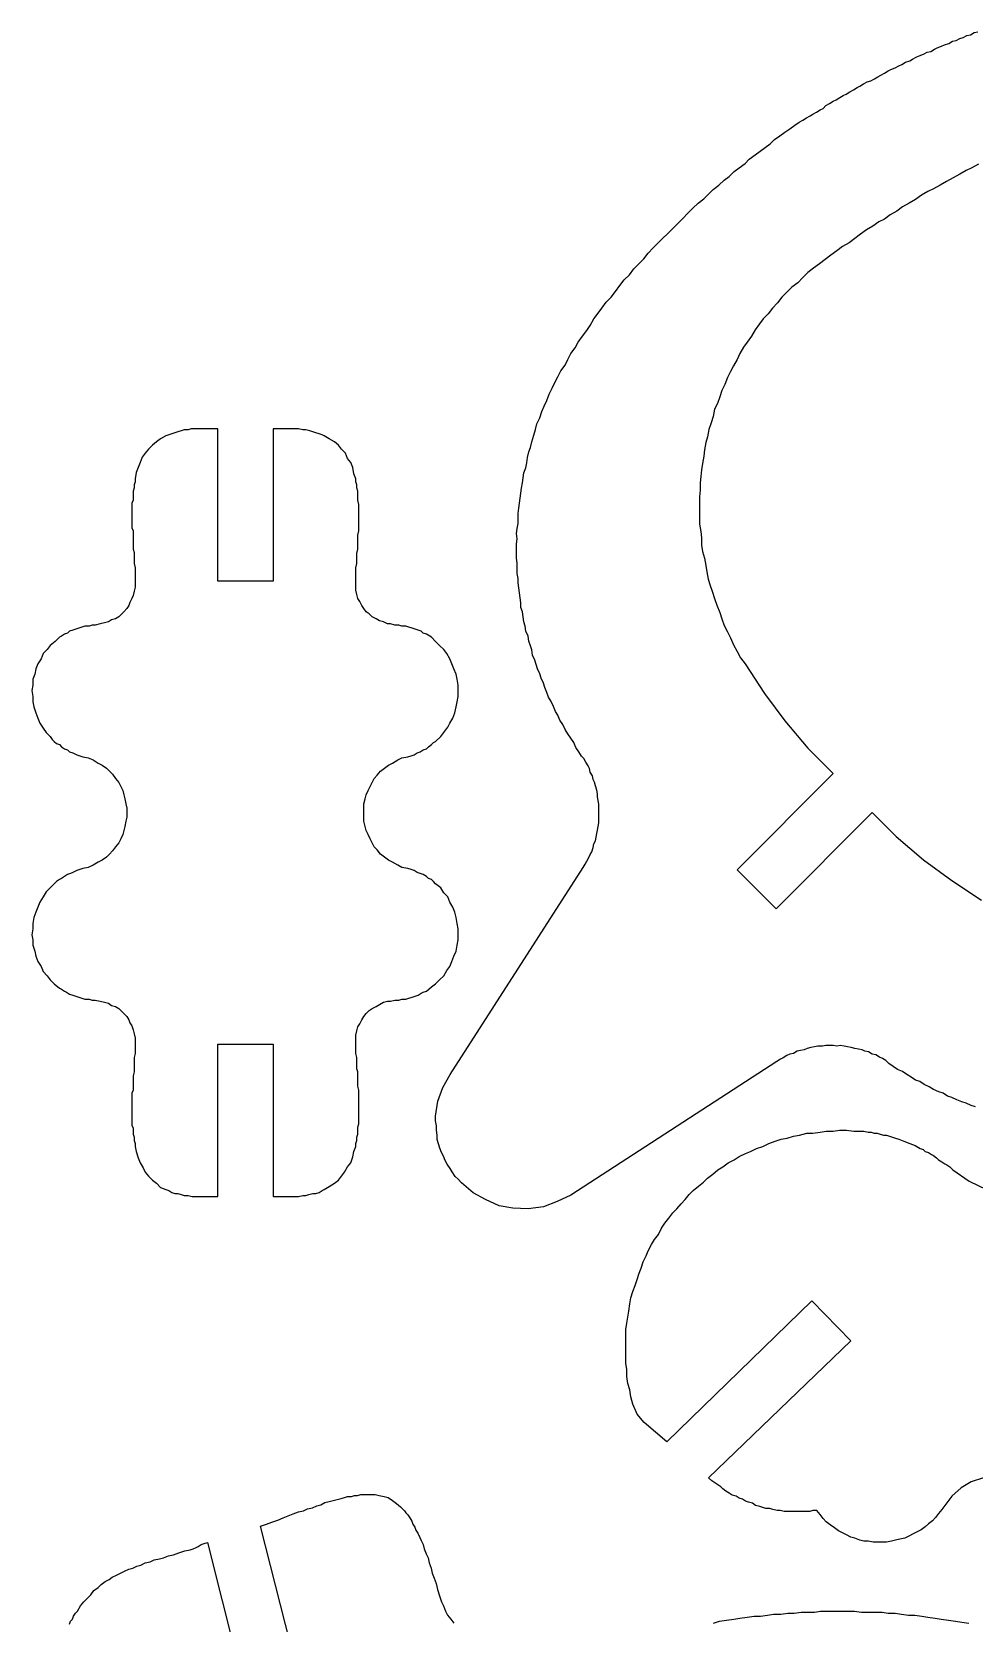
# Model space of a CAD drawing. Extents: x 2 to 225, y 2 to 117.
# Drawn here: x 1.51 to 27.34, y 64.68 to 108.27 of the extents above; entities that cross this region are included whole.
import ezdxf

# ---------------------------------------------------------------- set-up
doc = ezdxf.new("R2010")
doc.units = 0
doc.layers.add('DEFAULT_LAYER', color=1, linetype='CONTINUOUS')

msp = doc.modelspace()

# ---------------------------------------------------------------- linework, layer by layer
at = {"layer": 'DEFAULT_LAYER'}
for points in [[(27.374, 78.822), (27.255, 78.862), (27.117, 78.921), (26.998, 78.961), (26.859, 79.02), (26.721, 79.08), (26.602, 79.119), (26.483, 79.198), (26.364, 79.238), (26.226, 79.297), (26.107, 79.377), (25.968, 79.436), (25.849, 79.515), (25.731, 79.555), (25.612, 79.634), (25.493, 79.713), (25.374, 79.793), (25.235, 79.852), (25.117, 79.931), (24.998, 80.01), (24.919, 80.09), (24.82, 80.149), (24.74, 80.189), (24.641, 80.248), (24.542, 80.268), (24.443, 80.327), (24.344, 80.347), (24.265, 80.387), (24.166, 80.406), (24.067, 80.426), (23.968, 80.446), (23.869, 80.466), (23.77, 80.486), (23.671, 80.505), (23.572, 80.486), (23.473, 80.505), (23.354, 80.505), (23.275, 80.505), (23.176, 80.486), (23.057, 80.486), (22.958, 80.466), (22.859, 80.446), (22.76, 80.426), (22.681, 80.387), (22.582, 80.367), (22.483, 80.347), (22.384, 80.288), (22.285, 80.268), (22.205, 80.228), (22.106, 80.169), (22.027, 80.129), (21.928, 80.07), (16.284, 76.406), (15.907, 76.228), (15.531, 76.089), (15.115, 76.03), (14.699, 76.049), (14.323, 76.109), (13.947, 76.287), (13.61, 76.465), (13.293, 76.743), (13.194, 76.842), (13.115, 76.921), (13.036, 77.04), (12.976, 77.139), (12.897, 77.258), (12.838, 77.357), (12.798, 77.475), (12.739, 77.574), (12.699, 77.693), (12.66, 77.812), (12.62, 77.931), (12.62, 78.05), (12.6, 78.188), (12.6, 78.307), (12.58, 78.446), (12.58, 78.565), (12.64, 78.981), (12.778, 79.357), (12.976, 79.713), (16.62, 85.377), (16.68, 85.476), (16.719, 85.556), (16.779, 85.655), (16.818, 85.734), (16.858, 85.813), (16.898, 85.932), (16.918, 86.031), (16.957, 86.11), (16.977, 86.209), (16.997, 86.308), (17.017, 86.407), (17.036, 86.506), (17.056, 86.605), (17.056, 86.724), (17.056, 86.803), (17.056, 86.922), (17.056, 87.001), (17.056, 87.12), (17.036, 87.219), (17.017, 87.318), (17.017, 87.397), (16.997, 87.496), (16.957, 87.615), (16.937, 87.714), (16.898, 87.794), (16.878, 87.893), (16.818, 87.992), (16.799, 88.091), (16.759, 88.17), (16.7, 88.269), (16.64, 88.368), (16.581, 88.427), (16.502, 88.546), (16.422, 88.665), (16.363, 88.804), (16.284, 88.922), (16.205, 89.041), (16.125, 89.16), (16.066, 89.299), (15.987, 89.417), (15.927, 89.556), (15.868, 89.655), (15.808, 89.794), (15.749, 89.932), (15.67, 90.051), (15.63, 90.17), (15.571, 90.309), (15.531, 90.428), (15.472, 90.566), (15.432, 90.685), (15.373, 90.824), (15.333, 90.942), (15.294, 91.061), (15.234, 91.2), (15.214, 91.339), (15.175, 91.457), (15.135, 91.576), (15.115, 91.715), (15.056, 91.853), (15.036, 91.992), (14.996, 92.111), (14.977, 92.25), (14.957, 92.388), (14.917, 92.507), (14.917, 92.626), (14.897, 92.764), (14.878, 92.903), (14.858, 93.042), (14.838, 93.18), (14.838, 93.299), (14.818, 93.438), (14.818, 93.596), (14.818, 93.715), (14.798, 93.854), (14.798, 93.973), (14.798, 94.131), (14.798, 94.25), (14.818, 94.388), (14.798, 94.527), (14.818, 94.666), (14.838, 94.804), (14.838, 94.923), (14.838, 95.082), (14.858, 95.22), (14.878, 95.359), (14.897, 95.497), (14.917, 95.636), (14.937, 95.775), (14.957, 95.913), (14.977, 96.052), (14.996, 96.191), (15.056, 96.329), (15.076, 96.468), (15.096, 96.607), (15.135, 96.765), (15.175, 96.884), (15.214, 97.042), (15.274, 97.22), (15.313, 97.379), (15.353, 97.537), (15.432, 97.696), (15.492, 97.874), (15.551, 98.013), (15.63, 98.171), (15.69, 98.349), (15.769, 98.508), (15.848, 98.666), (15.927, 98.825), (16.007, 98.983), (16.125, 99.141), (16.205, 99.3), (16.284, 99.458), (16.403, 99.617), (16.482, 99.775), (16.601, 99.934), (16.719, 100.092), (16.818, 100.231), (16.918, 100.409), (17.036, 100.567), (17.135, 100.706), (17.254, 100.864), (17.393, 101.003), (17.512, 101.162), (17.63, 101.32), (17.749, 101.478), (17.888, 101.617), (18.007, 101.775), (18.145, 101.914), (18.284, 102.053), (18.403, 102.211), (18.541, 102.35), (18.68, 102.488), (18.799, 102.607), (18.938, 102.746), (19.076, 102.885), (19.215, 103.023), (19.353, 103.162), (19.492, 103.3), (19.631, 103.439), (19.769, 103.578), (19.928, 103.697), (20.047, 103.815), (20.185, 103.954), (20.344, 104.073), (20.482, 104.211), (20.621, 104.31), (20.76, 104.449), (20.898, 104.548), (21.057, 104.667), (21.175, 104.786), (21.334, 104.905), (21.473, 105.004), (21.611, 105.103), (21.75, 105.202), (21.869, 105.32), (22.007, 105.42), (22.146, 105.519), (22.285, 105.618), (22.423, 105.717), (22.542, 105.796), (22.641, 105.855), (22.74, 105.915), (22.839, 105.974), (22.918, 106.014), (23.017, 106.073), (23.116, 106.132), (23.196, 106.172), (23.275, 106.251), (23.374, 106.311), (23.473, 106.37), (23.552, 106.41), (23.651, 106.469), (23.75, 106.529), (23.829, 106.568), (23.928, 106.628), (24.027, 106.687), (24.126, 106.746), (24.206, 106.786), (24.305, 106.845), (24.404, 106.905), (24.503, 106.925), (24.602, 106.984), (24.701, 107.043), (24.78, 107.083), (24.879, 107.143), (24.978, 107.202), (25.057, 107.242), (25.176, 107.281), (25.275, 107.341), (25.354, 107.38), (25.453, 107.44), (25.572, 107.479), (25.651, 107.519), (25.75, 107.578), (25.83, 107.618), (25.948, 107.657), (26.047, 107.717), (26.146, 107.737), (26.245, 107.796), (26.325, 107.836), (26.443, 107.875), (26.523, 107.915), (26.642, 107.954), (26.741, 108.014), (26.84, 108.034), (26.939, 108.093), (27.038, 108.113), (27.137, 108.172), (27.236, 108.192), (27.335, 108.252), (27.434, 108.271)], [(27.454, 104.647), (27.275, 104.548), (27.117, 104.469), (26.939, 104.37), (26.76, 104.271), (26.582, 104.172), (26.404, 104.073), (26.226, 103.974), (26.067, 103.895), (25.889, 103.796), (25.731, 103.677), (25.552, 103.578), (25.374, 103.479), (25.216, 103.36), (25.037, 103.261), (24.879, 103.142), (24.72, 103.063), (24.562, 102.944), (24.384, 102.845), (24.225, 102.726), (24.067, 102.607), (23.908, 102.488), (23.73, 102.389), (23.572, 102.271), (23.413, 102.152), (23.255, 102.033), (23.097, 101.914), (22.938, 101.795), (22.78, 101.676), (22.641, 101.538), (22.502, 101.399), (22.344, 101.28), (22.205, 101.142), (22.067, 101.003), (21.948, 100.845), (21.809, 100.706), (21.69, 100.548), (21.552, 100.409), (21.453, 100.27), (21.334, 100.112), (21.235, 99.934), (21.116, 99.775), (21.017, 99.637), (20.918, 99.458), (20.839, 99.3), (20.74, 99.122), (20.661, 98.963), (20.581, 98.805), (20.502, 98.607), (20.423, 98.448), (20.363, 98.27), (20.304, 98.092), (20.225, 97.933), (20.185, 97.735), (20.126, 97.557), (20.066, 97.379), (20.027, 97.181), (19.987, 97.022), (19.948, 96.824), (19.928, 96.646), (19.888, 96.448), (19.868, 96.27), (19.849, 96.092), (19.829, 95.913), (19.829, 95.715), (19.809, 95.537), (19.809, 95.339), (19.809, 95.141), (19.809, 94.983), (19.809, 94.785), (19.849, 94.586), (19.868, 94.408), (19.868, 94.21), (19.888, 94.032), (19.948, 93.854), (19.987, 93.656), (20.007, 93.477), (20.047, 93.279), (20.106, 93.101), (20.165, 92.923), (20.225, 92.745), (20.284, 92.566), (20.363, 92.368), (20.423, 92.19), (20.482, 92.012), (20.581, 91.834), (20.661, 91.675), (20.74, 91.477), (20.839, 91.299), (20.938, 91.121), (21.057, 90.962), (21.591, 90.15), (22.146, 89.398), (22.78, 88.645), (23.473, 87.952), (20.839, 85.318), (21.908, 84.249), (24.542, 86.883), (25.196, 86.229), (25.948, 85.595), (26.721, 85.021), (27.533, 84.486)], [(27.594, 68.665), (27.258, 68.553), (26.978, 68.385), (26.726, 68.161), (26.53, 67.909), (26.446, 67.797), (26.362, 67.685), (26.278, 67.573), (26.194, 67.489), (26.082, 67.405), (25.997, 67.321), (25.885, 67.237), (25.773, 67.181), (25.661, 67.125), (25.549, 67.069), (25.437, 67.013), (25.297, 66.985), (25.185, 66.957), (25.073, 66.929), (24.933, 66.901), (24.821, 66.901), (24.681, 66.901), (24.569, 66.901), (24.429, 66.929), (24.317, 66.929), (24.205, 66.957), (24.065, 67.013), (23.953, 67.041), (23.841, 67.097), (23.729, 67.153), (23.617, 67.209), (23.505, 67.293), (23.393, 67.377), (23.281, 67.461), (23.197, 67.545), (23.113, 67.657), (23.029, 67.769), (22.917, 67.769), (22.833, 67.741), (22.721, 67.741), (22.609, 67.741), (22.525, 67.741), (22.412, 67.741), (22.328, 67.741), (22.216, 67.741), (22.132, 67.741), (22.02, 67.769), (21.936, 67.769), (21.824, 67.797), (21.74, 67.825), (21.628, 67.825), (21.544, 67.853), (21.46, 67.881), (21.348, 67.909), (21.264, 67.965), (21.152, 67.993), (21.068, 68.021), (20.984, 68.077), (20.9, 68.105), (20.816, 68.161), (20.704, 68.189), (20.62, 68.245), (20.536, 68.301), (20.452, 68.357), (20.396, 68.413), (20.312, 68.469), (20.228, 68.525), (20.144, 68.581), (20.06, 68.665), (23.953, 72.418), (22.889, 73.511), (18.912, 69.646), (18.295, 70.178), (18.099, 70.402), (17.987, 70.682), (17.931, 70.878), (17.903, 71.074), (17.847, 71.242), (17.819, 71.438), (17.819, 71.634), (17.791, 71.802), (17.791, 71.998), (17.791, 72.166), (17.791, 72.362), (17.791, 72.53), (17.791, 72.727), (17.819, 72.895), (17.847, 73.063), (17.875, 73.231), (17.903, 73.427), (17.931, 73.595), (17.987, 73.763), (18.043, 73.931), (18.099, 74.099), (18.155, 74.267), (18.211, 74.407), (18.267, 74.575), (18.351, 74.743), (18.407, 74.883), (18.491, 75.051), (18.575, 75.191), (18.687, 75.331), (18.771, 75.499), (18.856, 75.639), (18.968, 75.779), (19.08, 75.919), (19.192, 76.031), (19.304, 76.171), (19.416, 76.284), (19.528, 76.424), (19.64, 76.536), (19.78, 76.648), (19.92, 76.76), (20.032, 76.872), (20.172, 76.984), (20.312, 77.096), (20.452, 77.18), (20.592, 77.292), (20.76, 77.376), (20.9, 77.46), (21.068, 77.544), (21.208, 77.6), (21.376, 77.684), (21.544, 77.74), (21.712, 77.824), (21.88, 77.88), (22.048, 77.936), (22.216, 77.964), (22.384, 78.02), (22.553, 78.048), (22.749, 78.104), (22.917, 78.104), (23.113, 78.132), (23.281, 78.16), (23.477, 78.16), (23.645, 78.188), (23.841, 78.188), (24.037, 78.16), (24.233, 78.16), (24.317, 78.16), (24.429, 78.132), (24.513, 78.132), (24.597, 78.104), (24.681, 78.104), (24.765, 78.076), (24.849, 78.048), (24.933, 78.048), (25.017, 78.02), (25.101, 77.992), (25.185, 77.964), (25.269, 77.936), (25.409, 77.88), (25.577, 77.824), (25.717, 77.768), (25.857, 77.684), (25.941, 77.656), (25.997, 77.6), (26.082, 77.572), (26.166, 77.516), (26.222, 77.488), (26.306, 77.432), (26.362, 77.376), (26.446, 77.32), (26.53, 77.264), (26.586, 77.236), (26.67, 77.18), (26.754, 77.096), (27.202, 76.788), (27.678, 76.564)], [(9.014, 62.493), (7.782, 67.339), (7.95, 67.395), (8.09, 67.451), (8.258, 67.507), (8.398, 67.563), (8.538, 67.619), (8.678, 67.675), (8.818, 67.731), (8.958, 67.759), (9.07, 67.815), (9.21, 67.843), (9.323, 67.899), (9.435, 67.927), (9.547, 67.983), (9.659, 68.011), (9.771, 68.039), (9.883, 68.067), (9.995, 68.095), (10.079, 68.123), (10.163, 68.151), (10.275, 68.151), (10.359, 68.179), (10.443, 68.179), (10.527, 68.207), (10.611, 68.207), (10.751, 68.207), (10.919, 68.207), (11.031, 68.179), (11.171, 68.151), (11.283, 68.123), (11.395, 68.039), (11.507, 67.955), (11.619, 67.871), (11.731, 67.759), (11.759, 67.703), (11.815, 67.647), (11.871, 67.563), (11.927, 67.479), (11.955, 67.395), (12.011, 67.311), (12.039, 67.227), (12.095, 67.143), (12.151, 67.031), (12.179, 66.946), (12.235, 66.834), (12.263, 66.722), (12.319, 66.582), (12.375, 66.47), (12.403, 66.33), (12.459, 66.19), (12.487, 66.05), (12.543, 65.91), (12.599, 65.77), (12.627, 65.602), (12.683, 65.434), (12.739, 65.266), (12.795, 65.154), (12.851, 65.014), (12.907, 64.902), (12.992, 64.79), (13.076, 64.678)], [(2.545, 64.65), (2.573, 64.734), (2.629, 64.79), (2.657, 64.874), (2.713, 64.958), (2.769, 65.014), (2.853, 65.154), (2.937, 65.266), (3.049, 65.378), (3.133, 65.462), (3.217, 65.574), (3.329, 65.658), (3.413, 65.742), (3.525, 65.826), (3.637, 65.882), (3.721, 65.938), (3.833, 65.994), (3.945, 66.05), (4.057, 66.106), (4.169, 66.162), (4.281, 66.19), (4.393, 66.246), (4.505, 66.274), (4.617, 66.33), (4.757, 66.358), (4.869, 66.414), (5.009, 66.442), (5.121, 66.47), (5.261, 66.526), (5.401, 66.554), (5.541, 66.61), (5.709, 66.666), (5.85, 66.694), (5.934, 66.722), (6.018, 66.75), (6.074, 66.778), (6.158, 66.834), (6.242, 66.862), (6.326, 66.89), (7.53, 62.101)], [(20.19, 64.678), (20.358, 64.734), (20.554, 64.762), (20.75, 64.79), (20.918, 64.818), (21.114, 64.846), (21.31, 64.874), (21.478, 64.874), (21.674, 64.902), (21.842, 64.93), (22.038, 64.93), (22.234, 64.958), (22.402, 64.958), (22.598, 64.986), (22.766, 64.986), (22.962, 64.986), (23.13, 65.014), (23.326, 65.014), (23.522, 65.014), (23.69, 65.014), (23.887, 65.014), (24.055, 65.014), (24.251, 64.986), (24.419, 64.986), (24.615, 64.986), (24.811, 64.986), (24.979, 64.958), (25.175, 64.958), (25.343, 64.93), (25.539, 64.902), (25.707, 64.902), (25.903, 64.874), (26.071, 64.846), (26.267, 64.818), (26.435, 64.79), (26.631, 64.762), (26.827, 64.734), (26.995, 64.706), (27.191, 64.678)]]:
    msp.add_lwpolyline(points, dxfattribs=at)
msp.add_lwpolyline([(3.251, 81.744), (3.391, 81.716), (3.503, 81.688), (3.615, 81.66), (3.7, 81.604), (3.812, 81.576), (3.896, 81.52), (3.98, 81.436), (4.036, 81.38), (4.12, 81.296), (4.176, 81.212), (4.204, 81.128), (4.26, 81.044), (4.288, 80.932), (4.316, 80.82), (4.344, 80.708), (4.344, 80.568), (4.344, 80.484), (4.344, 80.372), (4.344, 80.288), (4.316, 80.176), (4.316, 80.064), (4.316, 79.98), (4.316, 79.868), (4.316, 79.784), (4.288, 79.672), (4.288, 79.588), (4.288, 79.476), (4.288, 79.392), (4.288, 79.28), (4.26, 79.196), (4.26, 79.084), (4.26, 79), (4.26, 78.887), (4.26, 78.803), (4.26, 78.719), (4.26, 78.607), (4.26, 78.523), (4.26, 78.439), (4.26, 78.327), (4.288, 78.243), (4.288, 78.159), (4.288, 78.075), (4.316, 77.991), (4.316, 77.907), (4.344, 77.823), (4.344, 77.739), (4.372, 77.599), (4.428, 77.431), (4.484, 77.291), (4.568, 77.151), (4.624, 77.039), (4.708, 76.927), (4.82, 76.815), (4.932, 76.731), (5.044, 76.619), (5.184, 76.563), (5.268, 76.535), (5.352, 76.479), (5.436, 76.451), (5.52, 76.451), (5.604, 76.423), (5.688, 76.395), (5.8, 76.395), (5.912, 76.367), (5.996, 76.367), (6.108, 76.367), (6.248, 76.367), (6.36, 76.367), (6.472, 76.367), (6.612, 76.367), (6.612, 80.54), (8.125, 80.54), (8.125, 76.367), (8.237, 76.367), (8.377, 76.367), (8.489, 76.367), (8.601, 76.367), (8.713, 76.367), (8.825, 76.367), (8.937, 76.395), (9.021, 76.395), (9.105, 76.423), (9.217, 76.451), (9.301, 76.451), (9.385, 76.479), (9.469, 76.535), (9.525, 76.563), (9.665, 76.647), (9.805, 76.731), (9.917, 76.815), (10.001, 76.927), (10.085, 77.039), (10.169, 77.179), (10.253, 77.291), (10.309, 77.459), (10.337, 77.599), (10.393, 77.739), (10.393, 77.823), (10.421, 77.907), (10.421, 77.991), (10.449, 78.075), (10.449, 78.159), (10.449, 78.271), (10.477, 78.355), (10.477, 78.439), (10.477, 78.523), (10.477, 78.635), (10.477, 78.719), (10.477, 78.803), (10.477, 78.916), (10.477, 79), (10.477, 79.084), (10.477, 79.196), (10.477, 79.28), (10.449, 79.392), (10.449, 79.476), (10.449, 79.588), (10.449, 79.672), (10.449, 79.784), (10.421, 79.868), (10.421, 79.98), (10.421, 80.092), (10.421, 80.176), (10.393, 80.288), (10.393, 80.372), (10.393, 80.484), (10.393, 80.568), (10.393, 80.68), (10.393, 80.792), (10.421, 80.904), (10.449, 81.016), (10.505, 81.1), (10.561, 81.212), (10.617, 81.296), (10.673, 81.38), (10.757, 81.464), (10.841, 81.52), (10.954, 81.576), (11.038, 81.632), (11.15, 81.688), (11.262, 81.716), (11.346, 81.716), (11.458, 81.744), (11.57, 81.744), (11.654, 81.772), (11.766, 81.772), (11.85, 81.8), (11.934, 81.828), (12.018, 81.856), (12.102, 81.884), (12.186, 81.94), (12.242, 81.968), (12.326, 81.996), (12.466, 82.108), (12.578, 82.192), (12.69, 82.304), (12.802, 82.416), (12.886, 82.557), (12.97, 82.669), (13.026, 82.809), (13.082, 82.949), (13.138, 83.089), (13.166, 83.257), (13.194, 83.397), (13.194, 83.537), (13.194, 83.705), (13.166, 83.845), (13.138, 84.013), (13.11, 84.153), (13.054, 84.293), (12.97, 84.433), (12.914, 84.573), (12.802, 84.685), (12.718, 84.825), (12.578, 84.937), (12.522, 84.993), (12.466, 85.049), (12.382, 85.077), (12.326, 85.133), (12.242, 85.189), (12.158, 85.217), (12.074, 85.245), (11.99, 85.301), (11.906, 85.329), (11.822, 85.357), (11.654, 85.385), (11.542, 85.441), (11.402, 85.525), (11.29, 85.581), (11.178, 85.665), (11.066, 85.749), (10.982, 85.861), (10.898, 85.945), (10.841, 86.057), (10.785, 86.17), (10.729, 86.282), (10.673, 86.394), (10.645, 86.506), (10.617, 86.646), (10.617, 86.758), (10.617, 86.898), (10.617, 87.01), (10.617, 87.122), (10.645, 87.262), (10.673, 87.374), (10.729, 87.486), (10.785, 87.598), (10.841, 87.71), (10.898, 87.822), (10.982, 87.906), (11.066, 88.018), (11.178, 88.102), (11.29, 88.186), (11.402, 88.242), (11.542, 88.326), (11.654, 88.382), (11.822, 88.41), (11.906, 88.438), (11.99, 88.466), (12.074, 88.522), (12.158, 88.55), (12.242, 88.606), (12.326, 88.634), (12.382, 88.69), (12.466, 88.746), (12.522, 88.802), (12.578, 88.83), (12.718, 88.97), (12.802, 89.082), (12.914, 89.222), (12.97, 89.334), (13.054, 89.474), (13.11, 89.614), (13.138, 89.783), (13.166, 89.923), (13.194, 90.063), (13.194, 90.231), (13.194, 90.371), (13.166, 90.539), (13.138, 90.679), (13.082, 90.819), (13.026, 90.959), (12.97, 91.099), (12.886, 91.239), (12.802, 91.351), (12.69, 91.463), (12.578, 91.575), (12.466, 91.687), (12.326, 91.771), (12.242, 91.799), (12.186, 91.855), (12.102, 91.883), (12.018, 91.911), (11.934, 91.939), (11.85, 91.967), (11.766, 91.995), (11.654, 91.995), (11.57, 92.023), (11.458, 92.023), (11.346, 92.051), (11.262, 92.051), (11.15, 92.107), (11.038, 92.135), (10.954, 92.191), (10.841, 92.247), (10.757, 92.331), (10.673, 92.387), (10.617, 92.471), (10.561, 92.555), (10.505, 92.667), (10.449, 92.751), (10.421, 92.863), (10.393, 92.975), (10.393, 93.087), (10.393, 93.199), (10.393, 93.283), (10.393, 93.396), (10.393, 93.508), (10.393, 93.592), (10.421, 93.704), (10.421, 93.788), (10.421, 93.9), (10.421, 93.984), (10.449, 94.096), (10.449, 94.208), (10.449, 94.292), (10.449, 94.404), (10.449, 94.488), (10.477, 94.6), (10.477, 94.684), (10.477, 94.768), (10.477, 94.88), (10.477, 94.964), (10.477, 95.076), (10.477, 95.16), (10.477, 95.244), (10.477, 95.328), (10.449, 95.44), (10.449, 95.524), (10.449, 95.608), (10.449, 95.692), (10.421, 95.776), (10.421, 95.86), (10.393, 95.944), (10.393, 96.028), (10.337, 96.168), (10.309, 96.336), (10.253, 96.476), (10.169, 96.588), (10.113, 96.728), (10.001, 96.84), (9.917, 96.953), (9.805, 97.037), (9.665, 97.121), (9.525, 97.205), (9.469, 97.233), (9.385, 97.261), (9.301, 97.289), (9.217, 97.317), (9.133, 97.345), (9.021, 97.373), (8.937, 97.373), (8.825, 97.401), (8.713, 97.401), (8.601, 97.401), (8.489, 97.401), (8.377, 97.401), (8.265, 97.401), (8.125, 97.401), (8.125, 93.227), (6.612, 93.227), (6.612, 97.401), (6.472, 97.401), (6.36, 97.401), (6.22, 97.401), (6.108, 97.401), (5.996, 97.401), (5.884, 97.401), (5.8, 97.373), (5.688, 97.373), (5.604, 97.345), (5.52, 97.317), (5.436, 97.289), (5.352, 97.261), (5.268, 97.233), (5.184, 97.205), (5.044, 97.121), (4.932, 97.037), (4.82, 96.953), (4.708, 96.84), (4.624, 96.728), (4.54, 96.616), (4.484, 96.476), (4.428, 96.336), (4.372, 96.196), (4.344, 96.028), (4.344, 95.944), (4.316, 95.86), (4.316, 95.776), (4.288, 95.692), (4.288, 95.608), (4.288, 95.524), (4.288, 95.44), (4.26, 95.356), (4.26, 95.244), (4.26, 95.16), (4.26, 95.076), (4.26, 94.964), (4.26, 94.88), (4.26, 94.796), (4.26, 94.684), (4.288, 94.6), (4.288, 94.488), (4.288, 94.404), (4.288, 94.292), (4.288, 94.208), (4.288, 94.096), (4.316, 94.012), (4.316, 93.9), (4.316, 93.788), (4.316, 93.704), (4.344, 93.592), (4.344, 93.508), (4.344, 93.396), (4.344, 93.283), (4.344, 93.199), (4.344, 93.059), (4.316, 92.947), (4.288, 92.835), (4.26, 92.751), (4.204, 92.639), (4.176, 92.555), (4.12, 92.471), (4.036, 92.387), (3.98, 92.331), (3.896, 92.247), (3.812, 92.191), (3.7, 92.163), (3.615, 92.107), (3.503, 92.079), (3.391, 92.051), (3.251, 92.023), (3.167, 92.023), (3.083, 91.995), (2.971, 91.995), (2.887, 91.967), (2.803, 91.939), (2.719, 91.911), (2.635, 91.883), (2.551, 91.855), (2.495, 91.799), (2.411, 91.771), (2.327, 91.715), (2.271, 91.687), (2.159, 91.575), (2.019, 91.463), (1.935, 91.351), (1.823, 91.239), (1.767, 91.099), (1.683, 90.959), (1.627, 90.819), (1.599, 90.679), (1.543, 90.539), (1.543, 90.371), (1.515, 90.231), (1.543, 90.063), (1.543, 89.923), (1.571, 89.783), (1.627, 89.614), (1.683, 89.474), (1.739, 89.334), (1.823, 89.194), (1.907, 89.082), (2.019, 88.97), (2.075, 88.886), (2.131, 88.83), (2.187, 88.774), (2.271, 88.746), (2.327, 88.69), (2.411, 88.634), (2.495, 88.606), (2.551, 88.55), (2.635, 88.522), (2.747, 88.466), (2.831, 88.438), (2.915, 88.41), (3.055, 88.382), (3.195, 88.326), (3.335, 88.242), (3.447, 88.186), (3.559, 88.102), (3.643, 88.018), (3.728, 87.934), (3.812, 87.822), (3.896, 87.71), (3.952, 87.598), (4.008, 87.486), (4.036, 87.374), (4.064, 87.262), (4.092, 87.122), (4.12, 87.01), (4.12, 86.898), (4.12, 86.758), (4.092, 86.646), (4.064, 86.506), (4.036, 86.394), (4.008, 86.282), (3.952, 86.17), (3.896, 86.057), (3.812, 85.945), (3.728, 85.833), (3.643, 85.749), (3.559, 85.665), (3.447, 85.581), (3.335, 85.525), (3.195, 85.441), (3.055, 85.385), (2.915, 85.357), (2.831, 85.329), (2.747, 85.301), (2.635, 85.245), (2.579, 85.217), (2.495, 85.189), (2.411, 85.133), (2.327, 85.077), (2.271, 85.049), (2.187, 84.993), (2.131, 84.937), (2.075, 84.881), (2.019, 84.825), (1.907, 84.713), (1.823, 84.573), (1.739, 84.433), (1.683, 84.293), (1.627, 84.153), (1.571, 84.013), (1.543, 83.845), (1.543, 83.705), (1.515, 83.537), (1.543, 83.397), (1.543, 83.257), (1.599, 83.089), (1.627, 82.949), (1.683, 82.809), (1.767, 82.669), (1.823, 82.529), (1.935, 82.416), (2.019, 82.304), (2.131, 82.192), (2.271, 82.08), (2.327, 82.052), (2.411, 81.996), (2.467, 81.968), (2.551, 81.912), (2.635, 81.884), (2.719, 81.856), (2.803, 81.828), (2.887, 81.8), (2.971, 81.772), (3.083, 81.772), (3.167, 81.744), (3.251, 81.744)], close=True, dxfattribs=at)

doc.saveas('drawing.dxf')
